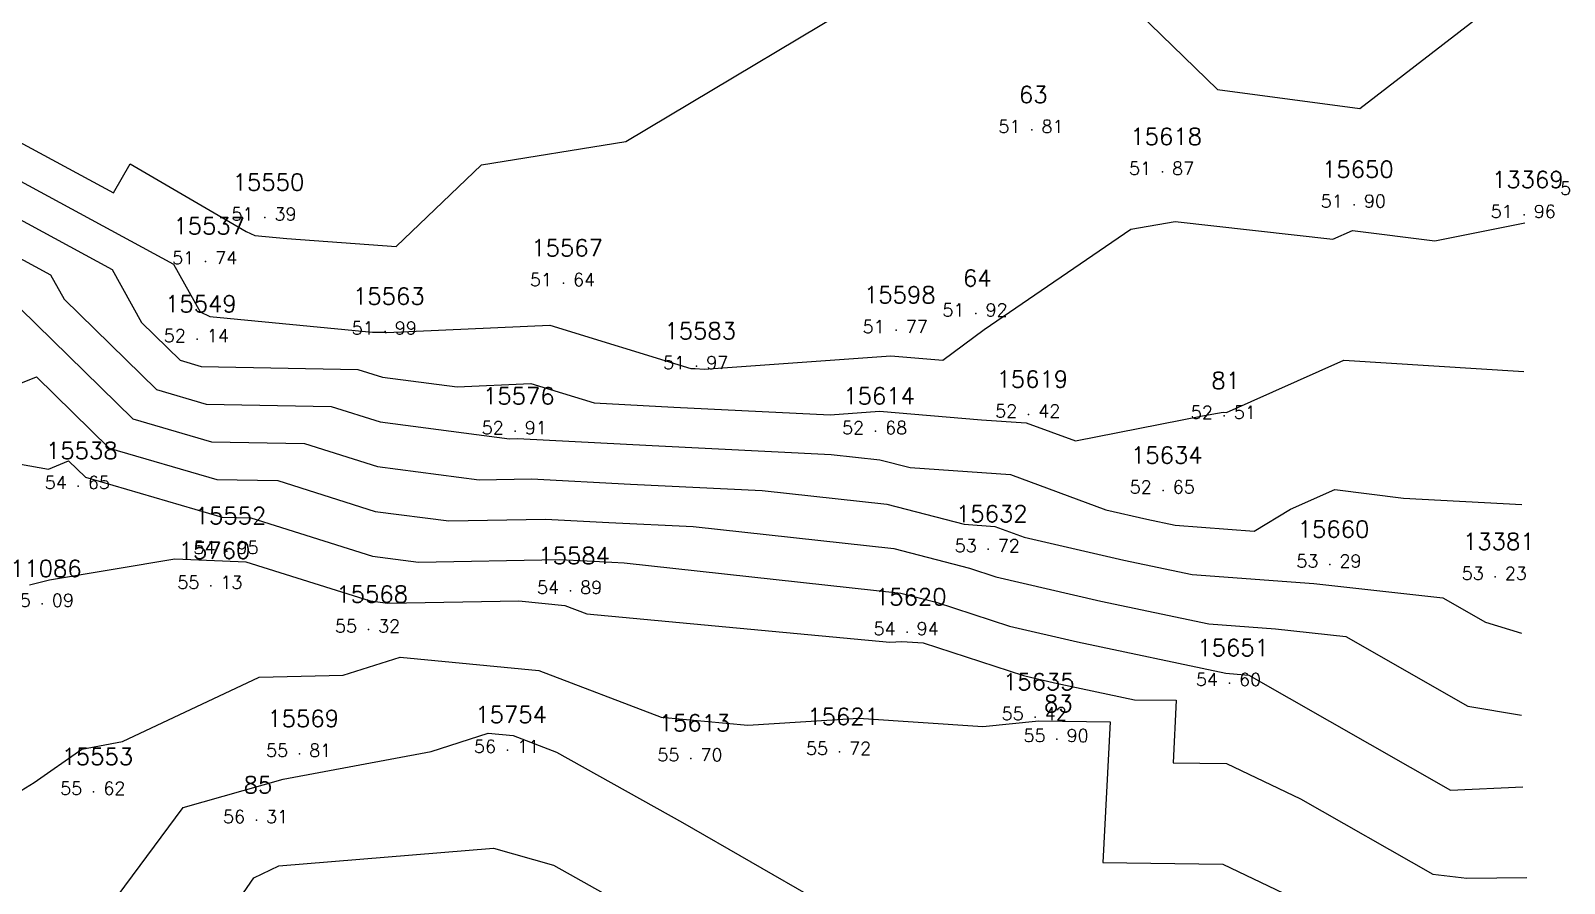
# Model space of a CAD drawing. Header units: millimetres. Extents: x 1412565 to 1412813, y 4931476 to 4931699.
# Drawn here: x 1412723.78 to 1412747.62, y 4931585.72 to 4931598.96 of the extents above; entities that cross this region are included whole.
import ezdxf
from ezdxf.enums import TextEntityAlignment as Align

# ---------------------------------------------------------------- set-up
doc = ezdxf.new("R2010")
doc.units = ezdxf.units.MM
for name, color, linetype in [('CIVIL', 50, 'Continuous'), ('CIVIL-DRAW', 80, 'Continuous'), ('CIVIL-NONAME', 130, 'Continuous'), ('CIVIL-TEXT', 240, 'Continuous'), ('CIVIL-Z', 50, 'Continuous'), ('Tcontours0', 7, 'Continuous'), ('Tcontours1', 7, 'Continuous'), ('Tcontours2', 7, 'Continuous')]:
    doc.layers.add(name, color=color, linetype=linetype)
doc.styles.add('CIVILCADMAIN', font='TXT.SHX')
doc.styles.get("Standard").update_dxf_attribs({"font": 'arial.ttf'})

# ---------------------------------------------------------------- blocks, each defined once
blk = doc.blocks.new('CIVIL-ZZ')
at = {"layer": 'CIVIL-DRAW'}
blk.add_point((0, 0), dxfattribs=at)
at = {"layer": 'CIVIL-NONAME'}
blk.add_attdef('NAME', text='', height=1.8, dxfattribs=at).set_placement((0, 2.1), align=Align.CENTER)
at = {"layer": 'CIVIL-TEXT', "flags": 8}
blk.add_attdef('TEXT', text='', height=2, dxfattribs=at).set_placement((0.2, -3.3), align=Align.CENTER)
at = {"layer": 'CIVIL-Z'}
blk.add_attdef('Z1', text='', height=1.6, dxfattribs=at).set_placement((-0.75, -0.225), align=Align.RIGHT)
blk.add_attdef('Z2', (0.75, -0.225), '', height=1.6, dxfattribs=at)

msp = doc.modelspace()

# ---------------------------------------------------------------- linework, layer by layer
at = {"layer": 'Tcontours0', "elevation": 55}
msp.add_lwpolyline([(1412723.764, 4931590.353), (1412724.075, 4931590.434), (1412726.022, 4931590.76), (1412726.761, 4931590.73), (1412727.127, 4931590.715), (1412729.055, 4931590.105), (1412729.333, 4931590.069), (1412731.367, 4931590.107), (1412732.082, 4931590.037), (1412732.424, 4931589.907), (1412737.135, 4931589.465), (1412737.319, 4931589.477), (1412737.649, 4931589.455), (1412739.21, 4931588.945), (1412739.692, 4931588.834), (1412740.937, 4931588.571), (1412741.585, 4931588.562), (1412741.536, 4931587.592), (1412742.364, 4931587.579), (1412743.516, 4931587.03), (1412745.57, 4931585.859), (1412746.101, 4931585.799), (1412747.03, 4931585.808)], dxfattribs=at)
at = {"layer": 'Tcontours1'}
for points, elevation in [([(1412722.952, 4931596.987), (1412726.003, 4931595.337), (1412726.416, 4931594.594), (1412726.566, 4931594.523), (1412729.095, 4931594.282), (1412729.282, 4931594.278), (1412729.289, 4931594.276), (1412729.312, 4931594.273), (1412731.847, 4931594.388), (1412734.04, 4931593.718), (1412734.11, 4931593.714), (1412734.247, 4931593.707), (1412737.149, 4931593.913), (1412737.959, 4931593.846), (1412738.601, 4931594.319), (1412740.878, 4931595.879), (1412741.565, 4931596), (1412744.019, 4931595.722), (1412744.323, 4931595.858), (1412745.605, 4931595.699), (1412747.002, 4931595.98)], 52), ([(1412723.19, 4931595.658), (1412724.092, 4931595.17), (1412724.301, 4931594.795), (1412725.736, 4931593.389), (1412726.511, 4931593.163), (1412728.451, 4931593.126), (1412729.211, 4931592.886), (1412731.225, 4931592.625), (1412731.349, 4931592.627), (1412733.439, 4931592.519), (1412736.224, 4931592.381), (1412736.979, 4931592.298), (1412737.448, 4931592.177), (1412739.009, 4931592.068), (1412740.49, 4931591.522), (1412741.129, 4931591.375), (1412741.565, 4931591.283), (1412742.796, 4931591.191), (1412743.36, 4931591.529), (1412744.049, 4931591.836), (1412745.117, 4931591.704), (1412746.956, 4931591.603)], 53), ([(1412722.512, 4931593.035), (1412723.87, 4931593.586), (1412724.999, 4931592.48), (1412726.674, 4931591.992), (1412727.62, 4931591.974), (1412729.133, 4931591.495), (1412730.279, 4931591.347), (1412731.783, 4931591.375), (1412732.767, 4931591.324), (1412734.079, 4931591.259), (1412737.196, 4931590.918), (1412738.371, 4931590.614), (1412738.78, 4931590.48), (1412740.41, 4931590.104), (1412742.093, 4931589.75), (1412743.125, 4931589.673), (1412744.219, 4931589.553), (1412746.118, 4931588.47), (1412746.95, 4931588.329)], 54), ([(1412723.512, 4931584.121), (1412724.576, 4931584.772), (1412726.153, 4931586.898), (1412727.705, 4931587.339), (1412730.006, 4931587.768), (1412730.889, 4931588.05), (1412731.278, 4931588.013), (1412731.955, 4931587.755), (1412733.912, 4931586.662), (1412736.034, 4931585.442), (1412736.967, 4931585.549), (1412738.742, 4931584.514), (1412739.794, 4931584.629), (1412740.657, 4931584.475), (1412742.248, 4931584.451), (1412743.385, 4931583.909), (1412744.92, 4931583.69), (1412745.421, 4931583.429), (1412747.007, 4931582.876)], 56)]:
    msp.add_lwpolyline(points, dxfattribs=dict(at, elevation=elevation))
at = {"layer": 'Tcontours2'}
for points, elevation in [([(1412739.615, 4931600.584), (1412742.227, 4931598.047), (1412744.436, 4931597.752), (1412747.267, 4931599.941)], 51.5), ([(1412722.833, 4931597.652), (1412725.068, 4931596.443), (1412725.327, 4931596.896), (1412727.131, 4931595.846), (1412727.266, 4931595.783), (1412727.763, 4931595.735), (1412729.462, 4931595.611), (1412730.788, 4931596.879), (1412733.028, 4931597.241), (1412737.388, 4931599.847)], 51.5), ([(1412723.071, 4931596.323), (1412725.048, 4931595.253), (1412725.504, 4931594.432), (1412726.105, 4931593.843), (1412726.429, 4931593.749), (1412728.866, 4931593.702), (1412729.25, 4931593.581), (1412730.41, 4931593.431), (1412731.552, 4931593.483), (1412732.54, 4931593.181), (1412733.774, 4931593.117), (1412736.205, 4931592.996), (1412736.973, 4931593.051), (1412738.558, 4931592.92), (1412739.251, 4931592.871), (1412740.017, 4931592.59), (1412741.992, 4931592.982), (1412742.315, 4931593.039), (1412742.363, 4931593.034), (1412744.186, 4931593.847), (1412746.986, 4931593.667)], 52.5), ([(1412723.37, 4931594.891), (1412725.368, 4931592.935), (1412726.593, 4931592.578), (1412728.035, 4931592.55), (1412729.172, 4931592.191), (1412730.752, 4931591.986), (1412731.566, 4931592.001), (1412733.103, 4931591.921), (1412735.151, 4931591.82), (1412737.088, 4931591.608), (1412738.29, 4931591.297), (1412738.767, 4931591.264), (1412739.219, 4931591.097), (1412740.769, 4931590.74), (1412741.829, 4931590.517), (1412743.72, 4931590.375), (1412745.726, 4931590.155), (1412746.392, 4931589.775), (1412746.95, 4931589.603)], 53.5), ([(1412723.624, 4931592.228), (1412724.057, 4931592.154), (1412724.37, 4931592.281), (1412724.631, 4931592.026), (1412726.756, 4931591.407), (1412727.204, 4931591.398), (1412729.094, 4931590.8), (1412729.806, 4931590.708), (1412732.001, 4931590.748), (1412732.432, 4931590.726), (1412733.006, 4931590.698), (1412737.305, 4931590.227), (1412737.854, 4931590.085), (1412738.995, 4931589.712), (1412740.051, 4931589.469), (1412742.357, 4931588.983), (1412742.529, 4931588.97), (1412742.711, 4931588.95), (1412745.844, 4931587.164), (1412746.969, 4931587.22)], 54.5), ([(1412722.821, 4931586.666), (1412723.834, 4931587.286), (1412724.579, 4931587.801), (1412725.206, 4931587.924), (1412727.331, 4931588.92), (1412728.637, 4931588.951), (1412729.522, 4931589.234), (1412731.68, 4931589.025), (1412733.578, 4931588.302), (1412734.924, 4931588.176), (1412736.646, 4931588.285), (1412738.579, 4931588.156), (1412739.447, 4931588.243), (1412740.555, 4931588.228), (1412740.444, 4931586.044), (1412742.306, 4931586.015), (1412744.898, 4931584.78), (1412745.296, 4931584.553), (1412745.399, 4931584.542), (1412745.596, 4931584.536), (1412747.023, 4931583.927)], 55.5), ([(1412719.525, 4931585.664), (1412724.203, 4931581.576), (1412724.334, 4931581.656), (1412725.105, 4931582.695), (1412727.249, 4931585.805), (1412727.637, 4931585.993), (1412730.972, 4931586.263), (1412731.907, 4931585.999), (1412733.698, 4931584.998), (1412736.337, 4931583.482), (1412737.077, 4931583.414), (1412738.05, 4931583.042), (1412740.102, 4931583.409), (1412740.305, 4931583.456), (1412741.898, 4931583.129), (1412742.042, 4931583.116), (1412742.888, 4931583.198), (1412744.512, 4931582.965), (1412745.673, 4931582.362), (1412747.006, 4931581.896)], 56.5)]:
    msp.add_lwpolyline(points, dxfattribs=dict(at, elevation=elevation))

# ---------------------------------------------------------------- block references
at = {"layer": 'CIVIL'}
ref = msp.add_blockref('CIVIL-ZZ', (1412739.34, 4931597.42, 51.81), dxfattribs=dict(at, xscale=0.2, yscale=0.2))
ref.add_attrib('Z2', '81', (1412739.49, 4931597.375), dxfattribs={"layer": 'CIVIL-Z', "height": 0.2, "style": 'CIVILCADMAIN'})
ref.add_attrib('Z1', '51', (1412738.82, 4931597.375), dxfattribs={"layer": 'CIVIL-Z', "height": 0.2, "style": 'CIVILCADMAIN'})
ref.add_attrib('NAME', '63', (1412739.14, 4931597.84), dxfattribs={"layer": 'CIVIL-NONAME', "height": 0.26, "style": 'CIVILCADMAIN'})
ref = msp.add_blockref('CIVIL-ZZ', (1412741.37, 4931596.77, 51.87), dxfattribs=dict(at, xscale=0.2, yscale=0.2))
ref.add_attrib('Z2', '87', (1412741.52, 4931596.725), dxfattribs={"layer": 'CIVIL-Z', "height": 0.2, "style": 'CIVILCADMAIN'})
ref.add_attrib('Z1', '51', (1412740.85, 4931596.725), dxfattribs={"layer": 'CIVIL-Z', "height": 0.2, "style": 'CIVILCADMAIN'})
ref.add_attrib('NAME', '15618', (1412740.87, 4931597.19), dxfattribs={"layer": 'CIVIL-NONAME', "height": 0.26, "style": 'CIVILCADMAIN'})
ref = msp.add_blockref('CIVIL-ZZ', (1412748.07, 4931596.46, 51.84), dxfattribs=dict(at, xscale=0.2, yscale=0.2))
ref.add_attrib('Z2', '84', (1412748.22, 4931596.415), dxfattribs={"layer": 'CIVIL-Z', "height": 0.2, "style": 'CIVILCADMAIN'})
ref.add_attrib('Z1', '51', (1412747.55, 4931596.415), dxfattribs={"layer": 'CIVIL-Z', "height": 0.2, "style": 'CIVILCADMAIN'})
ref.add_attrib('NAME', '66', (1412747.87, 4931596.88), dxfattribs={"layer": 'CIVIL-NONAME', "height": 0.26, "style": 'CIVILCADMAIN'})
ref = msp.add_blockref('CIVIL-ZZ', (1412744.35, 4931596.26, 51.9), dxfattribs=dict(at, xscale=0.2, yscale=0.2))
ref.add_attrib('Z2', '90', (1412744.5, 4931596.215), dxfattribs={"layer": 'CIVIL-Z', "height": 0.2, "style": 'CIVILCADMAIN'})
ref.add_attrib('Z1', '51', (1412743.83, 4931596.215), dxfattribs={"layer": 'CIVIL-Z', "height": 0.2, "style": 'CIVILCADMAIN'})
ref.add_attrib('NAME', '15650', (1412743.85, 4931596.68), dxfattribs={"layer": 'CIVIL-NONAME', "height": 0.26, "style": 'CIVILCADMAIN'})
ref = msp.add_blockref('CIVIL-ZZ', (1412727.42, 4931596.06, 51.39), dxfattribs=dict(at, xscale=0.2, yscale=0.2))
ref.add_attrib('Z2', '39', (1412727.57, 4931596.015), dxfattribs={"layer": 'CIVIL-Z', "height": 0.2, "style": 'CIVILCADMAIN'})
ref.add_attrib('Z1', '51', (1412726.9, 4931596.015), dxfattribs={"layer": 'CIVIL-Z', "height": 0.2, "style": 'CIVILCADMAIN'})
ref.add_attrib('NAME', '15550', (1412726.92, 4931596.48), dxfattribs={"layer": 'CIVIL-NONAME', "height": 0.26, "style": 'CIVILCADMAIN'})
ref = msp.add_blockref('CIVIL-ZZ', (1412746.99, 4931596.1, 51.96), dxfattribs=dict(at, xscale=0.2, yscale=0.2))
ref.add_attrib('Z2', '96', (1412747.14, 4931596.055), dxfattribs={"layer": 'CIVIL-Z', "height": 0.2, "style": 'CIVILCADMAIN'})
ref.add_attrib('Z1', '51', (1412746.47, 4931596.055), dxfattribs={"layer": 'CIVIL-Z', "height": 0.2, "style": 'CIVILCADMAIN'})
ref.add_attrib('NAME', '13369', (1412746.49, 4931596.52), dxfattribs={"layer": 'CIVIL-NONAME', "height": 0.26, "style": 'CIVILCADMAIN'})
ref = msp.add_blockref('CIVIL-ZZ', (1412726.5, 4931595.38, 51.74), dxfattribs=dict(at, xscale=0.2, yscale=0.2))
ref.add_attrib('Z2', '74', (1412726.65, 4931595.335), dxfattribs={"layer": 'CIVIL-Z', "height": 0.2, "style": 'CIVILCADMAIN'})
ref.add_attrib('Z1', '51', (1412725.98, 4931595.335), dxfattribs={"layer": 'CIVIL-Z', "height": 0.2, "style": 'CIVILCADMAIN'})
ref.add_attrib('NAME', '15537', (1412726, 4931595.8), dxfattribs={"layer": 'CIVIL-NONAME', "height": 0.26, "style": 'CIVILCADMAIN'})
ref = msp.add_blockref('CIVIL-ZZ', (1412732.06, 4931595.04, 51.64), dxfattribs=dict(at, xscale=0.2, yscale=0.2))
ref.add_attrib('Z2', '64', (1412732.21, 4931594.995), dxfattribs={"layer": 'CIVIL-Z', "height": 0.2, "style": 'CIVILCADMAIN'})
ref.add_attrib('Z1', '51', (1412731.54, 4931594.995), dxfattribs={"layer": 'CIVIL-Z', "height": 0.2, "style": 'CIVILCADMAIN'})
ref.add_attrib('NAME', '15567', (1412731.56, 4931595.46), dxfattribs={"layer": 'CIVIL-NONAME', "height": 0.26, "style": 'CIVILCADMAIN'})
ref = msp.add_blockref('CIVIL-ZZ', (1412738.47, 4931594.57, 51.92), dxfattribs=dict(at, xscale=0.2, yscale=0.2))
ref.add_attrib('Z2', '92', (1412738.62, 4931594.525), dxfattribs={"layer": 'CIVIL-Z', "height": 0.2, "style": 'CIVILCADMAIN'})
ref.add_attrib('Z1', '51', (1412737.95, 4931594.525), dxfattribs={"layer": 'CIVIL-Z', "height": 0.2, "style": 'CIVILCADMAIN'})
ref.add_attrib('NAME', '64', (1412738.27, 4931594.99), dxfattribs={"layer": 'CIVIL-NONAME', "height": 0.26, "style": 'CIVILCADMAIN'})
ref = msp.add_blockref('CIVIL-ZZ', (1412729.29, 4931594.29, 51.99), dxfattribs=dict(at, xscale=0.2, yscale=0.2))
ref.add_attrib('Z2', '99', (1412729.44, 4931594.245), dxfattribs={"layer": 'CIVIL-Z', "height": 0.2, "style": 'CIVILCADMAIN'})
ref.add_attrib('Z1', '51', (1412728.77, 4931594.245), dxfattribs={"layer": 'CIVIL-Z', "height": 0.2, "style": 'CIVILCADMAIN'})
ref.add_attrib('NAME', '15563', (1412728.79, 4931594.71), dxfattribs={"layer": 'CIVIL-NONAME', "height": 0.26, "style": 'CIVILCADMAIN'})
ref = msp.add_blockref('CIVIL-ZZ', (1412737.23, 4931594.31, 51.77), dxfattribs=dict(at, xscale=0.2, yscale=0.2))
ref.add_attrib('Z2', '77', (1412737.38, 4931594.265), dxfattribs={"layer": 'CIVIL-Z', "height": 0.2, "style": 'CIVILCADMAIN'})
ref.add_attrib('Z1', '51', (1412736.71, 4931594.265), dxfattribs={"layer": 'CIVIL-Z', "height": 0.2, "style": 'CIVILCADMAIN'})
ref.add_attrib('NAME', '15598', (1412736.73, 4931594.73), dxfattribs={"layer": 'CIVIL-NONAME', "height": 0.26, "style": 'CIVILCADMAIN'})
ref = msp.add_blockref('CIVIL-ZZ', (1412726.37, 4931594.17, 52.14), dxfattribs=dict(at, xscale=0.2, yscale=0.2))
ref.add_attrib('Z2', '14', (1412726.52, 4931594.125), dxfattribs={"layer": 'CIVIL-Z', "height": 0.2, "style": 'CIVILCADMAIN'})
ref.add_attrib('Z1', '52', (1412725.85, 4931594.125), dxfattribs={"layer": 'CIVIL-Z', "height": 0.2, "style": 'CIVILCADMAIN'})
ref.add_attrib('NAME', '15549', (1412725.87, 4931594.59), dxfattribs={"layer": 'CIVIL-NONAME', "height": 0.26, "style": 'CIVILCADMAIN'})
ref = msp.add_blockref('CIVIL-ZZ', (1412734.13, 4931593.75, 51.97), dxfattribs=dict(at, xscale=0.2, yscale=0.2))
ref.add_attrib('Z2', '97', (1412734.28, 4931593.705), dxfattribs={"layer": 'CIVIL-Z', "height": 0.2, "style": 'CIVILCADMAIN'})
ref.add_attrib('Z1', '51', (1412733.61, 4931593.705), dxfattribs={"layer": 'CIVIL-Z', "height": 0.2, "style": 'CIVILCADMAIN'})
ref.add_attrib('NAME', '15583', (1412733.63, 4931594.17), dxfattribs={"layer": 'CIVIL-NONAME', "height": 0.26, "style": 'CIVILCADMAIN'})
ref = msp.add_blockref('CIVIL-ZZ', (1412739.29, 4931593, 52.42), dxfattribs=dict(at, xscale=0.2, yscale=0.2))
ref.add_attrib('Z2', '42', (1412739.44, 4931592.955), dxfattribs={"layer": 'CIVIL-Z', "height": 0.2, "style": 'CIVILCADMAIN'})
ref.add_attrib('Z1', '52', (1412738.77, 4931592.955), dxfattribs={"layer": 'CIVIL-Z', "height": 0.2, "style": 'CIVILCADMAIN'})
ref.add_attrib('NAME', '15619', (1412738.79, 4931593.42), dxfattribs={"layer": 'CIVIL-NONAME', "height": 0.26, "style": 'CIVILCADMAIN'})
ref = msp.add_blockref('CIVIL-ZZ', (1412742.33, 4931592.98, 52.51), dxfattribs=dict(at, xscale=0.2, yscale=0.2))
ref.add_attrib('Z2', '51', (1412742.48, 4931592.935), dxfattribs={"layer": 'CIVIL-Z', "height": 0.2, "style": 'CIVILCADMAIN'})
ref.add_attrib('Z1', '52', (1412741.81, 4931592.935), dxfattribs={"layer": 'CIVIL-Z', "height": 0.2, "style": 'CIVILCADMAIN'})
ref.add_attrib('NAME', '81', (1412742.13, 4931593.4), dxfattribs={"layer": 'CIVIL-NONAME', "height": 0.26, "style": 'CIVILCADMAIN'})
ref = msp.add_blockref('CIVIL-ZZ', (1412731.31, 4931592.74, 52.91), dxfattribs=dict(at, xscale=0.2, yscale=0.2))
ref.add_attrib('Z2', '91', (1412731.46, 4931592.695), dxfattribs={"layer": 'CIVIL-Z', "height": 0.2, "style": 'CIVILCADMAIN'})
ref.add_attrib('Z1', '52', (1412730.79, 4931592.695), dxfattribs={"layer": 'CIVIL-Z', "height": 0.2, "style": 'CIVILCADMAIN'})
ref.add_attrib('NAME', '15576', (1412730.81, 4931593.16), dxfattribs={"layer": 'CIVIL-NONAME', "height": 0.26, "style": 'CIVILCADMAIN'})
ref = msp.add_blockref('CIVIL-ZZ', (1412736.91, 4931592.74, 52.68), dxfattribs=dict(at, xscale=0.2, yscale=0.2))
ref.add_attrib('Z2', '68', (1412737.06, 4931592.695), dxfattribs={"layer": 'CIVIL-Z', "height": 0.2, "style": 'CIVILCADMAIN'})
ref.add_attrib('Z1', '52', (1412736.39, 4931592.695), dxfattribs={"layer": 'CIVIL-Z', "height": 0.2, "style": 'CIVILCADMAIN'})
ref.add_attrib('NAME', '15614', (1412736.41, 4931593.16), dxfattribs={"layer": 'CIVIL-NONAME', "height": 0.26, "style": 'CIVILCADMAIN'})
ref = msp.add_blockref('CIVIL-ZZ', (1412724.52, 4931591.89, 54.65), dxfattribs=dict(at, xscale=0.2, yscale=0.2))
ref.add_attrib('Z2', '65', (1412724.67, 4931591.845), dxfattribs={"layer": 'CIVIL-Z', "height": 0.2, "style": 'CIVILCADMAIN'})
ref.add_attrib('Z1', '54', (1412724, 4931591.845), dxfattribs={"layer": 'CIVIL-Z', "height": 0.2, "style": 'CIVILCADMAIN'})
ref.add_attrib('NAME', '15538', (1412724.02, 4931592.31), dxfattribs={"layer": 'CIVIL-NONAME', "height": 0.26, "style": 'CIVILCADMAIN'})
ref = msp.add_blockref('CIVIL-ZZ', (1412741.38, 4931591.82, 52.65), dxfattribs=dict(at, xscale=0.2, yscale=0.2))
ref.add_attrib('Z2', '65', (1412741.53, 4931591.775), dxfattribs={"layer": 'CIVIL-Z', "height": 0.2, "style": 'CIVILCADMAIN'})
ref.add_attrib('Z1', '52', (1412740.86, 4931591.775), dxfattribs={"layer": 'CIVIL-Z', "height": 0.2, "style": 'CIVILCADMAIN'})
ref.add_attrib('NAME', '15634', (1412740.88, 4931592.24), dxfattribs={"layer": 'CIVIL-NONAME', "height": 0.26, "style": 'CIVILCADMAIN'})
ref = msp.add_blockref('CIVIL-ZZ', (1412726.83, 4931590.88, 54.95), dxfattribs=dict(at, xscale=0.2, yscale=0.2))
ref.add_attrib('Z2', '95', (1412726.98, 4931590.835), dxfattribs={"layer": 'CIVIL-Z', "height": 0.2, "style": 'CIVILCADMAIN'})
ref.add_attrib('Z1', '54', (1412726.31, 4931590.835), dxfattribs={"layer": 'CIVIL-Z', "height": 0.2, "style": 'CIVILCADMAIN'})
ref.add_attrib('NAME', '15552', (1412726.33, 4931591.3), dxfattribs={"layer": 'CIVIL-NONAME', "height": 0.26, "style": 'CIVILCADMAIN'})
ref = msp.add_blockref('CIVIL-ZZ', (1412738.66, 4931590.91, 53.72), dxfattribs=dict(at, xscale=0.2, yscale=0.2))
ref.add_attrib('Z2', '72', (1412738.81, 4931590.865), dxfattribs={"layer": 'CIVIL-Z', "height": 0.2, "style": 'CIVILCADMAIN'})
ref.add_attrib('Z1', '53', (1412738.14, 4931590.865), dxfattribs={"layer": 'CIVIL-Z', "height": 0.2, "style": 'CIVILCADMAIN'})
ref.add_attrib('NAME', '15632', (1412738.16, 4931591.33), dxfattribs={"layer": 'CIVIL-NONAME', "height": 0.26, "style": 'CIVILCADMAIN'})
ref = msp.add_blockref('CIVIL-ZZ', (1412743.97, 4931590.67, 53.29), dxfattribs=dict(at, xscale=0.2, yscale=0.2))
ref.add_attrib('Z2', '29', (1412744.12, 4931590.625), dxfattribs={"layer": 'CIVIL-Z', "height": 0.2, "style": 'CIVILCADMAIN'})
ref.add_attrib('Z1', '53', (1412743.45, 4931590.625), dxfattribs={"layer": 'CIVIL-Z', "height": 0.2, "style": 'CIVILCADMAIN'})
ref.add_attrib('NAME', '15660', (1412743.47, 4931591.09), dxfattribs={"layer": 'CIVIL-NONAME', "height": 0.26, "style": 'CIVILCADMAIN'})
ref = msp.add_blockref('CIVIL-ZZ', (1412746.54, 4931590.48, 53.23), dxfattribs=dict(at, xscale=0.2, yscale=0.2))
ref.add_attrib('Z2', '23', (1412746.69, 4931590.435), dxfattribs={"layer": 'CIVIL-Z', "height": 0.2, "style": 'CIVILCADMAIN'})
ref.add_attrib('Z1', '53', (1412746.02, 4931590.435), dxfattribs={"layer": 'CIVIL-Z', "height": 0.2, "style": 'CIVILCADMAIN'})
ref.add_attrib('NAME', '13381', (1412746.04, 4931590.9), dxfattribs={"layer": 'CIVIL-NONAME', "height": 0.26, "style": 'CIVILCADMAIN'})
ref = msp.add_blockref('CIVIL-ZZ', (1412726.58, 4931590.34, 55.13), dxfattribs=dict(at, xscale=0.2, yscale=0.2))
ref.add_attrib('Z2', '13', (1412726.73, 4931590.295), dxfattribs={"layer": 'CIVIL-Z', "height": 0.2, "style": 'CIVILCADMAIN'})
ref.add_attrib('Z1', '55', (1412726.06, 4931590.295), dxfattribs={"layer": 'CIVIL-Z', "height": 0.2, "style": 'CIVILCADMAIN'})
ref.add_attrib('NAME', '15760', (1412726.08, 4931590.76), dxfattribs={"layer": 'CIVIL-NONAME', "height": 0.26, "style": 'CIVILCADMAIN'})
ref = msp.add_blockref('CIVIL-ZZ', (1412732.17, 4931590.26, 54.89), dxfattribs=dict(at, xscale=0.2, yscale=0.2))
ref.add_attrib('Z2', '89', (1412732.32, 4931590.215), dxfattribs={"layer": 'CIVIL-Z', "height": 0.2, "style": 'CIVILCADMAIN'})
ref.add_attrib('Z1', '54', (1412731.65, 4931590.215), dxfattribs={"layer": 'CIVIL-Z', "height": 0.2, "style": 'CIVILCADMAIN'})
ref.add_attrib('NAME', '15584', (1412731.67, 4931590.68), dxfattribs={"layer": 'CIVIL-NONAME', "height": 0.26, "style": 'CIVILCADMAIN'})
ref = msp.add_blockref('CIVIL-ZZ', (1412723.96, 4931590.06, 55.09), dxfattribs=dict(at, xscale=0.2, yscale=0.2))
ref.add_attrib('Z2', '09', (1412724.11, 4931590.015), dxfattribs={"layer": 'CIVIL-Z', "height": 0.2, "style": 'CIVILCADMAIN'})
ref.add_attrib('Z1', '55', (1412723.44, 4931590.015), dxfattribs={"layer": 'CIVIL-Z', "height": 0.2, "style": 'CIVILCADMAIN'})
ref.add_attrib('NAME', '11086', (1412723.46, 4931590.48), dxfattribs={"layer": 'CIVIL-NONAME', "height": 0.26, "style": 'CIVILCADMAIN'})
ref = msp.add_blockref('CIVIL-ZZ', (1412729.03, 4931589.66, 55.32), dxfattribs=dict(at, xscale=0.2, yscale=0.2))
ref.add_attrib('Z2', '32', (1412729.18, 4931589.615), dxfattribs={"layer": 'CIVIL-Z', "height": 0.2, "style": 'CIVILCADMAIN'})
ref.add_attrib('Z1', '55', (1412728.51, 4931589.615), dxfattribs={"layer": 'CIVIL-Z', "height": 0.2, "style": 'CIVILCADMAIN'})
ref.add_attrib('NAME', '15568', (1412728.53, 4931590.08), dxfattribs={"layer": 'CIVIL-NONAME', "height": 0.26, "style": 'CIVILCADMAIN'})
ref = msp.add_blockref('CIVIL-ZZ', (1412737.4, 4931589.62, 54.94), dxfattribs=dict(at, xscale=0.2, yscale=0.2))
ref.add_attrib('Z2', '94', (1412737.55, 4931589.575), dxfattribs={"layer": 'CIVIL-Z', "height": 0.2, "style": 'CIVILCADMAIN'})
ref.add_attrib('Z1', '54', (1412736.88, 4931589.575), dxfattribs={"layer": 'CIVIL-Z', "height": 0.2, "style": 'CIVILCADMAIN'})
ref.add_attrib('NAME', '15620', (1412736.9, 4931590.04), dxfattribs={"layer": 'CIVIL-NONAME', "height": 0.26, "style": 'CIVILCADMAIN'})
ref = msp.add_blockref('CIVIL-ZZ', (1412742.41, 4931588.83, 54.6), dxfattribs=dict(at, xscale=0.2, yscale=0.2))
ref.add_attrib('Z2', '60', (1412742.56, 4931588.785), dxfattribs={"layer": 'CIVIL-Z', "height": 0.2, "style": 'CIVILCADMAIN'})
ref.add_attrib('Z1', '54', (1412741.89, 4931588.785), dxfattribs={"layer": 'CIVIL-Z', "height": 0.2, "style": 'CIVILCADMAIN'})
ref.add_attrib('NAME', '15651', (1412741.91, 4931589.25), dxfattribs={"layer": 'CIVIL-NONAME', "height": 0.26, "style": 'CIVILCADMAIN'})
ref = msp.add_blockref('CIVIL-ZZ', (1412739.39, 4931588.3, 55.42), dxfattribs=dict(at, xscale=0.2, yscale=0.2))
ref.add_attrib('Z2', '42', (1412739.54, 4931588.255), dxfattribs={"layer": 'CIVIL-Z', "height": 0.2, "style": 'CIVILCADMAIN'})
ref.add_attrib('Z1', '55', (1412738.87, 4931588.255), dxfattribs={"layer": 'CIVIL-Z', "height": 0.2, "style": 'CIVILCADMAIN'})
ref.add_attrib('NAME', '15635', (1412738.89, 4931588.72), dxfattribs={"layer": 'CIVIL-NONAME', "height": 0.26, "style": 'CIVILCADMAIN'})
ref = msp.add_blockref('CIVIL-ZZ', (1412739.73, 4931587.96, 55.9), dxfattribs=dict(at, xscale=0.2, yscale=0.2))
ref.add_attrib('Z2', '90', (1412739.88, 4931587.915), dxfattribs={"layer": 'CIVIL-Z', "height": 0.2, "style": 'CIVILCADMAIN'})
ref.add_attrib('Z1', '55', (1412739.21, 4931587.915), dxfattribs={"layer": 'CIVIL-Z', "height": 0.2, "style": 'CIVILCADMAIN'})
ref.add_attrib('NAME', '83', (1412739.53, 4931588.38), dxfattribs={"layer": 'CIVIL-NONAME', "height": 0.26, "style": 'CIVILCADMAIN'})
ref = msp.add_blockref('CIVIL-ZZ', (1412727.96, 4931587.73, 55.81), dxfattribs=dict(at, xscale=0.2, yscale=0.2))
ref.add_attrib('Z2', '81', (1412728.11, 4931587.685), dxfattribs={"layer": 'CIVIL-Z', "height": 0.2, "style": 'CIVILCADMAIN'})
ref.add_attrib('Z1', '55', (1412727.44, 4931587.685), dxfattribs={"layer": 'CIVIL-Z', "height": 0.2, "style": 'CIVILCADMAIN'})
ref.add_attrib('NAME', '15569', (1412727.46, 4931588.15), dxfattribs={"layer": 'CIVIL-NONAME', "height": 0.26, "style": 'CIVILCADMAIN'})
ref = msp.add_blockref('CIVIL-ZZ', (1412731.19, 4931587.79, 56.11), dxfattribs=dict(at, xscale=0.2, yscale=0.2))
ref.add_attrib('Z2', '11', (1412731.34, 4931587.745), dxfattribs={"layer": 'CIVIL-Z', "height": 0.2, "style": 'CIVILCADMAIN'})
ref.add_attrib('Z1', '56', (1412730.67, 4931587.745), dxfattribs={"layer": 'CIVIL-Z', "height": 0.2, "style": 'CIVILCADMAIN'})
ref.add_attrib('NAME', '15754', (1412730.69, 4931588.21), dxfattribs={"layer": 'CIVIL-NONAME', "height": 0.26, "style": 'CIVILCADMAIN'})
ref = msp.add_blockref('CIVIL-ZZ', (1412734.04, 4931587.66, 55.7), dxfattribs=dict(at, xscale=0.2, yscale=0.2))
ref.add_attrib('Z2', '70', (1412734.19, 4931587.615), dxfattribs={"layer": 'CIVIL-Z', "height": 0.2, "style": 'CIVILCADMAIN'})
ref.add_attrib('Z1', '55', (1412733.52, 4931587.615), dxfattribs={"layer": 'CIVIL-Z', "height": 0.2, "style": 'CIVILCADMAIN'})
ref.add_attrib('NAME', '15613', (1412733.54, 4931588.08), dxfattribs={"layer": 'CIVIL-NONAME', "height": 0.26, "style": 'CIVILCADMAIN'})
ref = msp.add_blockref('CIVIL-ZZ', (1412736.35, 4931587.76, 55.72), dxfattribs=dict(at, xscale=0.2, yscale=0.2))
ref.add_attrib('Z2', '72', (1412736.5, 4931587.715), dxfattribs={"layer": 'CIVIL-Z', "height": 0.2, "style": 'CIVILCADMAIN'})
ref.add_attrib('Z1', '55', (1412735.83, 4931587.715), dxfattribs={"layer": 'CIVIL-Z', "height": 0.2, "style": 'CIVILCADMAIN'})
ref.add_attrib('NAME', '15621', (1412735.85, 4931588.18), dxfattribs={"layer": 'CIVIL-NONAME', "height": 0.26, "style": 'CIVILCADMAIN'})
ref = msp.add_blockref('CIVIL-ZZ', (1412724.76, 4931587.14, 55.62), dxfattribs=dict(at, xscale=0.2, yscale=0.2))
ref.add_attrib('Z2', '62', (1412724.91, 4931587.095), dxfattribs={"layer": 'CIVIL-Z', "height": 0.2, "style": 'CIVILCADMAIN'})
ref.add_attrib('Z1', '55', (1412724.24, 4931587.095), dxfattribs={"layer": 'CIVIL-Z', "height": 0.2, "style": 'CIVILCADMAIN'})
ref.add_attrib('NAME', '15553', (1412724.26, 4931587.56), dxfattribs={"layer": 'CIVIL-NONAME', "height": 0.26, "style": 'CIVILCADMAIN'})
ref = msp.add_blockref('CIVIL-ZZ', (1412727.29, 4931586.7, 56.31), dxfattribs=dict(at, xscale=0.2, yscale=0.2))
ref.add_attrib('Z2', '31', (1412727.44, 4931586.655), dxfattribs={"layer": 'CIVIL-Z', "height": 0.2, "style": 'CIVILCADMAIN'})
ref.add_attrib('Z1', '56', (1412726.77, 4931586.655), dxfattribs={"layer": 'CIVIL-Z', "height": 0.2, "style": 'CIVILCADMAIN'})
ref.add_attrib('NAME', '85', (1412727.09, 4931587.12), dxfattribs={"layer": 'CIVIL-NONAME', "height": 0.26, "style": 'CIVILCADMAIN'})

doc.saveas('drawing.dxf')
